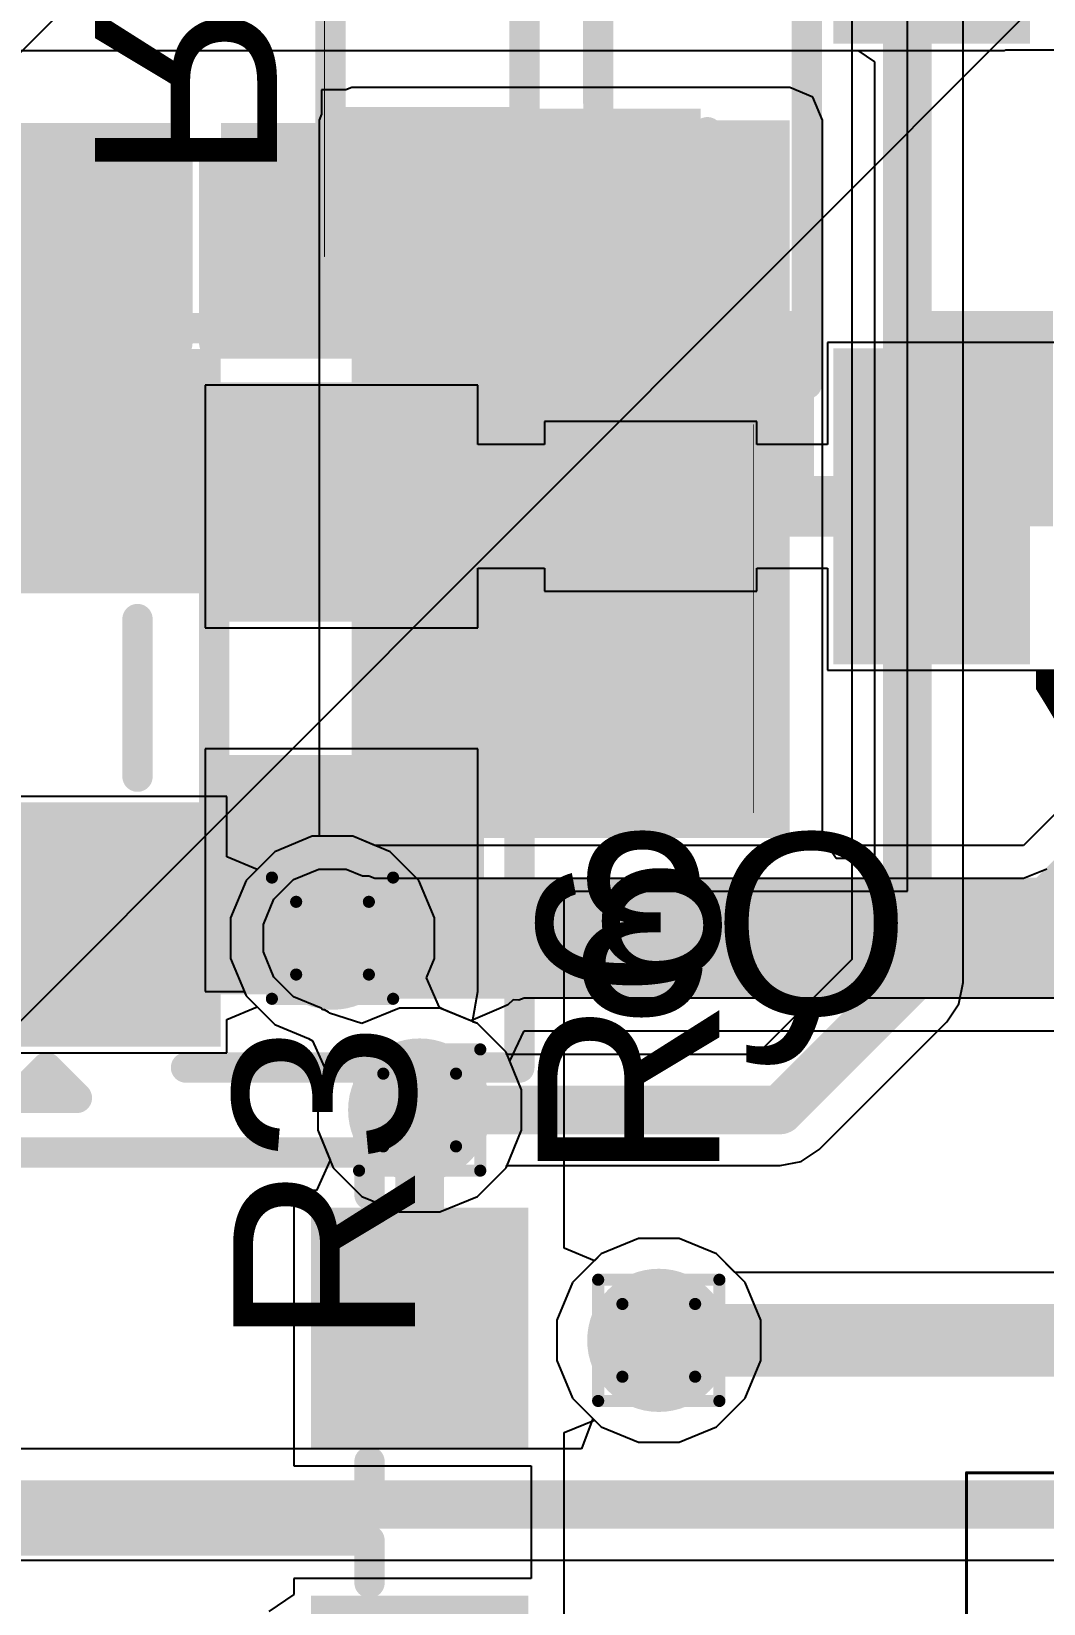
# Model space of a CAD drawing. Header units: inches. Extents: x -6 to 5433, y -4 to 5447.
# Drawn here: x 0.67 to 4.91, y 5.2 to 11.78 of the extents above; entities that cross this region are included whole.
import ezdxf

# ---------------------------------------------------------------- set-up
doc = ezdxf.new("R2010")
doc.units = ezdxf.units.IN
for name, color, linetype in [('Bottom Layer', 5, 'Continuous'), ('Bottom Overlay', 54, 'Continuous'), ('Bottom Paste', 16, 'Continuous'), ('Bottom Solder', 6, 'Continuous'), ('Drill Drawing', 1, 'Continuous'), ('Ground', 16, 'Continuous'), ('Mechanical 4', 56, 'Continuous'), ('Power', 76, 'Continuous'), ('Top Layer', 1, 'Continuous'), ('Top Overlay', 2, 'Continuous'), ('Top Paste', 8, 'Continuous'), ('Top Solder', 216, 'Continuous'), ('Via Holes', 16, 'Continuous')]:
    doc.layers.add(name, color=color, linetype=linetype)
doc.styles.add('Arial', font='', dxfattribs={"height": 0.2})
doc.styles.get('Arial').set_extended_font_data('Arial')

msp = doc.modelspace()

# ---------------------------------------------------------------- hatches: boundary and pattern name
at = {"layer": 'Bottom Layer'}
for points in [[(2.01562208, 11.4121057), (2.65062208, 11.4121057), (2.65062208, 10.9549057), (2.01562208, 10.9549057)], [(2.01562208, 8.40379828), (3.85081272, 8.40379828), (3.85081272, 11.41210316), (2.01562208, 11.41210316)], [(3.85081272, 9.81161487), (3.34281272, 9.81161487), (3.34281272, 10.51061525), (3.85081272, 10.51061525)], [(4.85181402, 9.81161487), (4.34381402, 9.81161487), (4.34381402, 10.51061525), (4.85181402, 10.51061525)], [(0.44499911, 9.531600189999999), (0.44499911, 10.35160109), (1.36499981, 10.35160109), (1.36499981, 9.531600189999999)], [(2.44500019, 8.58159955), (2.44500019, 9.40160045), (3.36500089, 9.40160045), (3.36500089, 8.58159955)], [(0.44499911, 7.631598909999999), (0.44499911, 8.45159981), (1.36499981, 8.45159981), (1.36499981, 7.631598909999999)], [(2.70000095, 5.89999963), (1.90000001, 5.89999963), (1.90000001, 6.800000369999999), (2.70000095, 6.800000369999999)]]:
    msp.add_hatch(color=5, dxfattribs=at).paths.add_polyline_path(points)
h = msp.add_hatch(color=5, dxfattribs=at)
edge = h.paths.add_edge_path()
edge.add_arc((1.93476372, 7.984523019999999), 0.2999994, 0, 360)
h = msp.add_hatch(color=5, dxfattribs=at)
edge = h.paths.add_edge_path()
edge.add_arc((2.30000048, 7.264399999999999), 0.2999994, 0, 360)
h = msp.add_hatch(color=5, dxfattribs=at)
edge = h.paths.add_edge_path()
edge.add_arc((3.302, 6.2992), 0.2999994, 0, 360)
at = {"layer": 'Bottom Paste'}
for points in [[(2.01562208, 11.4121057), (2.65062208, 11.4121057), (2.65062208, 10.9549057), (2.01562208, 10.9549057)], [(3.85081272, 9.81161487), (3.34281272, 9.81161487), (3.34281272, 10.51061525), (3.85081272, 10.51061525)], [(4.85181402, 9.81161487), (4.34381402, 9.81161487), (4.34381402, 10.51061525), (4.85181402, 10.51061525)], [(0.44499911, 9.531600189999999), (0.44499911, 10.35160109), (1.36499981, 10.35160109), (1.36499981, 9.531600189999999)], [(2.44500019, 8.58159955), (2.44500019, 9.40160045), (3.36500089, 9.40160045), (3.36500089, 8.58159955)], [(0.44499911, 7.631598909999999), (0.44499911, 8.45159981), (1.36499981, 8.45159981), (1.36499981, 7.631598909999999)], [(2.70000095, 5.89999963), (1.90000001, 5.89999963), (1.90000001, 6.800000369999999), (2.70000095, 6.800000369999999)]]:
    msp.add_hatch(color=16, dxfattribs=at).paths.add_polyline_path(points)
at = {"layer": 'Bottom Solder'}
for points in [[(1.96062092, 11.46710686), (2.70562324, 11.46710686), (2.70562324, 10.89990454), (1.96062092, 10.89990454)], [(3.952412719999999, 9.710014869999998), (3.24121272, 9.710014869999998), (3.24121272, 10.61221525), (3.952412719999999, 10.61221525)], [(4.953414019999999, 9.710014869999998), (4.24221402, 9.710014869999998), (4.24221402, 10.61221525), (4.953414019999999, 10.61221525)], [(0.34339911, 9.43000019), (0.34339911, 10.45320109), (1.46659981, 10.45320109), (1.46659981, 9.43000019)], [(2.34340019, 8.47999955), (2.34340019, 9.50320045), (3.46660089, 9.50320045), (3.46660089, 8.47999955)], [(0.34339911, 7.529998909999999), (0.34339911, 8.55319981), (1.46659981, 8.55319981), (1.46659981, 7.529998909999999)], [(2.75500211, 5.844998469999999), (1.84499885, 5.844998469999999), (1.84499885, 6.855001529999999), (2.75500211, 6.855001529999999)], [(2.75502243, 4.21939847), (1.84501917, 4.21939847), (1.84501917, 5.22940153), (2.75502243, 5.22940153)]]:
    msp.add_hatch(color=6, dxfattribs=at).paths.add_polyline_path(points)
at = {"layer": 'Ground'}
h = msp.add_hatch(color=16, dxfattribs=at)
edge = h.paths.add_edge_path()
edge.add_arc((1.93476372, 7.984523019999999), 0.2999994, 0, 360)
h = msp.add_hatch(color=16, dxfattribs=at)
edge = h.paths.add_edge_path()
edge.add_arc((2.30000048, 7.264399999999999), 0.2999994, 0, 360)
h = msp.add_hatch(color=16, dxfattribs=at)
edge = h.paths.add_edge_path()
edge.add_arc((3.302, 6.2992), 0.2999994, 0, 360)
at = {"layer": 'Power'}
h = msp.add_hatch(color=76, dxfattribs=at)
edge = h.paths.add_edge_path()
edge.add_arc((1.93476372, 7.984523019999999), 0.2999994, 0, 360)
h = msp.add_hatch(color=76, dxfattribs=at)
edge = h.paths.add_edge_path()
edge.add_arc((2.30000048, 7.264399999999999), 0.2999994, 0, 360)
h = msp.add_hatch(color=76, dxfattribs=at)
edge = h.paths.add_edge_path()
edge.add_arc((3.302, 6.2992), 0.2999994, 0, 360)
at = {"layer": 'Top Layer'}
for points in [[(3.41696802, 10.94281022), (2.78196802, 10.94281022), (2.78196802, 11.40001022), (3.41696802, 11.40001022)], [(0.30676342, 11.34059454), (1.19576342, 11.34059454), (1.19576342, 10.57859454), (0.30676342, 10.57859454)], [(1.52810972, 11.34059454), (2.41710972, 11.34059454), (2.41710972, 10.57859454), (1.52810972, 10.57859454)], [(4.7556674, 10.35434429), (4.7556674, 9.23434399), (4.13566864, 9.23434399), (4.13566864, 10.35434429)], [(2.41710972, 9.41266596), (1.52810972, 9.41266596), (1.52810972, 10.17466596), (2.41710972, 10.17466596)], [(3.58573324, 9.56506596), (2.95073324, 9.56506596), (2.95073324, 10.02226596), (3.58573324, 10.02226596)], [(3.58573324, 8.625265959999998), (2.95073324, 8.625265959999998), (2.95073324, 9.082465959999999), (3.58573324, 9.082465959999999)], [(2.41710972, 7.88866596), (1.52810972, 7.88866596), (1.52810972, 8.65066596), (2.41710972, 8.65066596)]]:
    msp.add_hatch(color=1, dxfattribs=at).paths.add_polyline_path(points)
h = msp.add_hatch(color=1, dxfattribs=at)
edge = h.paths.add_edge_path()
edge.add_arc((1.93476372, 7.984523019999999), 0.2999994, 0, 360)
h = msp.add_hatch(color=1, dxfattribs=at)
edge = h.paths.add_edge_path()
edge.add_arc((2.30000048, 7.264399999999999), 0.2999994, 0, 360)
h = msp.add_hatch(color=1, dxfattribs=at)
edge = h.paths.add_edge_path()
edge.add_arc((3.302, 6.2992), 0.2999994, 0, 360)
at = {"layer": 'Top Paste'}
for points in [[(3.41696802, 10.94281022), (2.78196802, 10.94281022), (2.78196802, 11.40001022), (3.41696802, 11.40001022)], [(0.30676342, 11.34059454), (1.19576342, 11.34059454), (1.19576342, 10.57859454), (0.30676342, 10.57859454)], [(1.52810972, 11.34059454), (2.41710972, 11.34059454), (2.41710972, 10.57859454), (1.52810972, 10.57859454)], [(4.7556674, 10.35434429), (4.7556674, 9.23434399), (4.13566864, 9.23434399), (4.13566864, 10.35434429)], [(2.41710972, 9.41266596), (1.52810972, 9.41266596), (1.52810972, 10.17466596), (2.41710972, 10.17466596)], [(3.58573324, 9.56506596), (2.95073324, 9.56506596), (2.95073324, 10.02226596), (3.58573324, 10.02226596)], [(3.58573324, 8.625265959999998), (2.95073324, 8.625265959999998), (2.95073324, 9.082465959999999), (3.58573324, 9.082465959999999)], [(2.41710972, 7.88866596), (1.52810972, 7.88866596), (1.52810972, 8.65066596), (2.41710972, 8.65066596)]]:
    msp.add_hatch(color=8, dxfattribs=at).paths.add_polyline_path(points)
at = {"layer": 'Top Solder'}
for points in [[(4.8572674, 13.05594417), (4.8572674, 11.73274387), (4.03406864, 11.73274387), (4.03406864, 13.05594417)], [(0.24676354, 11.40059442), (1.2557633, 11.40059442), (1.2557633, 10.51859466), (0.24676354, 10.51859466)], [(1.46810984, 11.40059442), (2.4771096, 11.40059442), (2.4771096, 10.51859466), (1.46810984, 10.51859466)], [(3.4769679, 10.88281034), (2.72196814, 10.88281034), (2.72196814, 11.4600101), (3.4769679, 11.4600101)], [(4.8572674, 10.45594429), (4.8572674, 9.13274399), (4.03406864, 9.13274399), (4.03406864, 10.45594429)], [(2.51870972, 9.311065959999999), (1.42650972, 9.311065959999999), (1.42650972, 10.27626596), (2.51870972, 10.27626596)], [(3.640734399999999, 9.5100648), (2.89573208, 9.5100648), (2.89573208, 10.07726712), (3.640734399999999, 10.07726712)], [(3.640734399999999, 8.570264799999999), (2.89573208, 8.570264799999999), (2.89573208, 9.137467119999998), (3.640734399999999, 9.137467119999998)], [(2.51870972, 7.78706596), (1.42650972, 7.78706596), (1.42650972, 8.752265959999999), (2.51870972, 8.752265959999999)]]:
    msp.add_hatch(color=216, dxfattribs=at).paths.add_polyline_path(points)
at = {"layer": 'Via Holes'}
h = msp.add_hatch(color=7, dxfattribs=at)
edge = h.paths.add_edge_path()
edge.add_arc((1.93476372, 7.984523019999999), 0.1499997, 0, 360)
h = msp.add_hatch(color=7, dxfattribs=at)
edge = h.paths.add_edge_path()
edge.add_arc((2.30000048, 7.264399999999999), 0.1499997, 0, 360)
h = msp.add_hatch(color=7, dxfattribs=at)
edge = h.paths.add_edge_path()
edge.add_arc((3.302, 6.2992), 0.1499997, 0, 360)

# ---------------------------------------------------------------- linework, layer by layer
at = {"layer": 'Bottom Layer'}
for p, q in [((4.34381148, 8.18129936), (4.34381148, 14.04471664)), ((-4.93704372, 11.70453844), (4.1356661, 11.70453844)), ((4.1356661, 11.70453844), (4.20634668, 11.65730968)), ((4.20634668, 11.65730968), (4.20634668, 8.318764159999999)), ((1.9903567, 11.5391057), (1.88862208, 11.5391057)), ((1.88862208, 11.5391057), (1.88862208, 11.43737108)), ((2.01562208, 11.5495705), (1.9903567, 11.5391057)), ((3.85081272, 11.5495705), (2.01562208, 11.5495705)), ((3.94801598, 11.50930896), (3.85081272, 11.5495705)), ((3.98827752, 11.4121057), (3.94801598, 11.50930896)), ((1.88862208, 11.43737108), (1.87815728, 11.4121057)), ((1.87815728, 11.4121057), (1.87815728, 8.41152242)), ((3.98827752, 8.403800819999999), (3.98827752, 11.4121057)), ((1.49199854, 8.57859854), (0.5930747599999999, 8.57859854)), ((1.49199854, 8.32522846), (1.49199854, 8.57859854)), ((1.84982866, 8.41152242), (1.69288968, 8.34651366)), ((1.87815728, 8.41152242), (1.84982866, 8.41152242)), ((4.04509732, 8.318764159999999), (3.98827752, 8.403800819999999)), ((1.61899854, 8.272622519999999), (1.49199854, 8.32522846)), ((1.69288968, 8.34651366), (1.61899854, 8.272622519999999)), ((4.20634668, 8.318764159999999), (4.04509732, 8.318764159999999)), ((2.90500054, 6.685671159999999), (2.90500054, 8.18129936)), ((2.90500054, 8.18129936), (4.34381148, 8.18129936)), ((1.49199854, 7.643817579999999), (1.61899854, 7.69642352)), ((1.49199854, 7.50460018), (1.49199854, 7.643817579999999)), ((1.61899854, 7.69642352), (1.69288968, 7.62253238)), ((1.69288968, 7.62253238), (1.83481218, 7.56374408)), ((1.83481218, 7.56374408), (1.85110374, 7.5546712)), ((1.85110374, 7.5546712), (1.90663068, 7.430521079999999)), ((0.31800038, 7.50460018), (1.49199854, 7.50460018)), ((1.90663068, 7.430521079999999), (1.87300108, 7.34933506)), ((1.87300108, 7.34933506), (1.87300108, 7.17946494)), ((1.87300108, 7.17946494), (1.92497202, 7.054001639999999)), ((1.92497202, 7.054001639999999), (1.86760104, 6.926999099999999)), ((1.86760104, 6.926999099999999), (1.77300128, 6.926999099999999)), ((1.77300128, 6.926999099999999), (1.77300128, 5.7730009)), ((3.21706494, 6.7261994), (3.06012596, 6.661190639999999)), ((3.386935059999999, 6.7261994), (3.21706494, 6.7261994)), ((3.54387404, 6.661190639999999), (3.386935059999999, 6.7261994)), ((3.03200054, 6.63306522), (2.90500054, 6.685671159999999)), ((3.06012596, 6.661190639999999), (3.03200054, 6.63306522)), ((3.66399064, 6.54107404), (3.54387404, 6.661190639999999)), ((3.7289994, 6.38413506), (3.66399064, 6.54107404)), ((3.7289994, 6.21426494), (3.7289994, 6.38413506)), ((3.66399064, 6.05732596), (3.7289994, 6.21426494)), ((3.54387404, 5.93720936), (3.66399064, 6.05732596)), ((2.90500054, 5.91272884), (3.03200054, 5.96533478)), ((3.03200054, 5.96533478), (3.06012596, 5.93720936)), ((3.06012596, 5.93720936), (3.21706494, 5.8722006)), ((3.386935059999999, 5.8722006), (3.54387404, 5.93720936)), ((2.90500054, 1.1785092), (2.90500054, 5.91272884)), ((3.21706494, 5.8722006), (3.386935059999999, 5.8722006)), ((1.77300128, 5.7730009), (2.76753574, 5.7730009)), ((2.76753574, 5.7730009), (2.76753574, 5.301399099999999)), ((2.76753574, 5.301399099999999), (1.7730216, 5.301399099999999)), ((1.7730216, 5.301399099999999), (1.7730216, 5.233649679999999)), ((1.7730216, 5.233649679999999), (1.66742364, 5.163093559999999))]:
    msp.add_line(p, q, dxfattribs=at)
for points in [[(0.11759946, 8.65119936, 0.3048, 0.3048, 0), (0.90499946, 7.86379936, 0.3048, 0.3048, 0)], [(2.30000048, 6.35, 0.2032, 0.2032, 0), (2.30000048, 7.264399999999999, 0.2032, 0.2032, 0)]]:
    msp.add_lwpolyline(points, format="xyseb", dxfattribs=at)
for points in [[(0.82879946, 7.86379936, 0.1524, 0.1524, 1), (0.98119946, 7.86379936, 0.1524, 0.1524, 1)], [(2.24920048, 7.264399999999999, 0.1016, 0.1016, 1), (2.35080048, 7.264399999999999, 0.1016, 0.1016, 1)], [(2.24920048, 6.35, 0.1016, 0.1016, 1), (2.35080048, 6.35, 0.1016, 0.1016, 1)]]:
    msp.add_lwpolyline(points, format="xyseb", close=True, dxfattribs=at)
at = {"layer": 'Bottom Overlay'}
for points in [[(1.92672208, 10.8660057, 0.127, 0.127, 0), (1.92672208, 12.4408057, 0.127, 0.127, 0)], [(1.90132208, 10.8406057, 0.0032258, 0.0032258, 0), (1.90132208, 12.4662057, 0.0032258, 0.0032258, 0)], [(2.73952208, 10.8660057, 0.127, 0.127, 0), (2.73952208, 12.4408057, 0.127, 0.127, 0)], [(3.04841402, 12.0348121, 0.127, 0.127, 0), (3.04901346, 10.62401482, 0.127, 0.127, 0)], [(1.92672208, 10.8660057, 0.127, 0.127, 0), (2.73952208, 10.8660057, 0.127, 0.127, 0)], [(3.04901346, 10.62401482, 0.127, 0.127, 0), (3.22621402, 10.62401482, 0.127, 0.127, 0)], [(1.3208, 10.541, 0.127, 0.127, 0), (2.7178, 10.541, 0.127, 0.127, 0)], [(2.7178, 9.5504, 0.127, 0.127, 0), (2.7178, 10.541, 0.127, 0.127, 0)], [(1.1176, 8.6614, 0.127, 0.127, 0), (1.1176, 9.3218, 0.127, 0.127, 0)], [(2.7178, 7.442199999999999, 0.127, 0.127, 0), (2.7178, 8.4328, 0.127, 0.127, 0)], [(0.6096, 7.315199999999999, 0.127, 0.127, 0), (0.7366, 7.442199999999999, 0.127, 0.127, 0)], [(0.7366, 7.442199999999999, 0.127, 0.127, 0), (0.8636, 7.315199999999999, 0.127, 0.127, 0)], [(1.3208, 7.442199999999999, 0.127, 0.127, 0), (2.7178, 7.442199999999999, 0.127, 0.127, 0)], [(0.6096, 7.315199999999999, 0.127, 0.127, 0), (0.8636, 7.315199999999999, 0.127, 0.127, 0)], [(0.23560024, 7.086600000000001, 0.127, 0.127, 0), (2.08980024, 7.086600000000001, 0.127, 0.127, 0)], [(2.08980024, 6.9088, 0.127, 0.127, 0), (2.08980024, 7.086600000000001, 0.127, 0.127, 0)], [(2.08980024, 5.6134, 0.127, 0.127, 0), (2.08980024, 5.7912, 0.127, 0.127, 0)], [(0.23560024, 5.6134, 0.127, 0.127, 0), (2.08980024, 5.6134, 0.127, 0.127, 0)], [(0.23562056, 5.460999999999999, 0.127, 0.127, 0), (2.08982056, 5.460999999999999, 0.127, 0.127, 0)], [(2.08982056, 5.2832, 0.127, 0.127, 0), (2.08982056, 5.460999999999999, 0.127, 0.127, 0)]]:
    msp.add_lwpolyline(points, format="xyseb", dxfattribs=at)
for points in [[(1.89497208, 10.8660057, 0.0635, 0.0635, 1), (1.95847208, 10.8660057, 0.0635, 0.0635, 1)], [(1.89497208, 10.8660057, 0.0635, 0.0635, 1), (1.95847208, 10.8660057, 0.0635, 0.0635, 1)], [(2.70777208, 10.8660057, 0.0635, 0.0635, 1), (2.77127208, 10.8660057, 0.0635, 0.0635, 1)], [(2.70777208, 10.8660057, 0.0635, 0.0635, 1), (2.77127208, 10.8660057, 0.0635, 0.0635, 1)], [(1.9005169, 10.8406057, 0.0016129, 0.0016129, 1), (1.90212726, 10.8406057, 0.0016129, 0.0016129, 1)], [(3.01726346, 10.62401482, 0.0635, 0.0635, 1), (3.08076346, 10.62401482, 0.0635, 0.0635, 1)], [(3.01726346, 10.62401482, 0.0635, 0.0635, 1), (3.08076346, 10.62401482, 0.0635, 0.0635, 1)], [(3.19446402, 10.62401482, 0.0635, 0.0635, 1), (3.25796402, 10.62401482, 0.0635, 0.0635, 1)], [(1.28905, 10.541, 0.0635, 0.0635, 1), (1.35255, 10.541, 0.0635, 0.0635, 1)], [(2.68605, 10.541, 0.0635, 0.0635, 1), (2.74955, 10.541, 0.0635, 0.0635, 1)], [(2.68605, 10.541, 0.0635, 0.0635, 1), (2.74955, 10.541, 0.0635, 0.0635, 1)], [(2.68605, 9.5504, 0.0635, 0.0635, 1), (2.74955, 9.5504, 0.0635, 0.0635, 1)], [(1.08585, 9.3218, 0.0635, 0.0635, 1), (1.14935, 9.3218, 0.0635, 0.0635, 1)], [(1.08585, 8.6614, 0.0635, 0.0635, 1), (1.14935, 8.6614, 0.0635, 0.0635, 1)], [(2.68605, 8.4328, 0.0635, 0.0635, 1), (2.74955, 8.4328, 0.0635, 0.0635, 1)], [(0.70485, 7.442199999999999, 0.0635, 0.0635, 1), (0.76835, 7.442199999999999, 0.0635, 0.0635, 1)], [(0.70485, 7.442199999999999, 0.0635, 0.0635, 1), (0.76835, 7.442199999999999, 0.0635, 0.0635, 1)], [(1.28905, 7.442199999999999, 0.0635, 0.0635, 1), (1.35255, 7.442199999999999, 0.0635, 0.0635, 1)], [(2.68605, 7.442199999999999, 0.0635, 0.0635, 1), (2.74955, 7.442199999999999, 0.0635, 0.0635, 1)], [(2.68605, 7.442199999999999, 0.0635, 0.0635, 1), (2.74955, 7.442199999999999, 0.0635, 0.0635, 1)], [(0.83185, 7.315199999999999, 0.0635, 0.0635, 1), (0.8953499999999999, 7.315199999999999, 0.0635, 0.0635, 1)], [(0.83185, 7.315199999999999, 0.0635, 0.0635, 1), (0.8953499999999999, 7.315199999999999, 0.0635, 0.0635, 1)], [(2.05805024, 7.086600000000001, 0.0635, 0.0635, 1), (2.12155024, 7.086600000000001, 0.0635, 0.0635, 1)], [(2.05805024, 7.086600000000001, 0.0635, 0.0635, 1), (2.12155024, 7.086600000000001, 0.0635, 0.0635, 1)], [(2.05805024, 6.9088, 0.0635, 0.0635, 1), (2.12155024, 6.9088, 0.0635, 0.0635, 1)], [(2.05805024, 5.7912, 0.0635, 0.0635, 1), (2.12155024, 5.7912, 0.0635, 0.0635, 1)], [(2.05805024, 5.6134, 0.0635, 0.0635, 1), (2.12155024, 5.6134, 0.0635, 0.0635, 1)], [(2.05805024, 5.6134, 0.0635, 0.0635, 1), (2.12155024, 5.6134, 0.0635, 0.0635, 1)], [(2.05807056, 5.460999999999999, 0.0635, 0.0635, 1), (2.12157056, 5.460999999999999, 0.0635, 0.0635, 1)], [(2.05807056, 5.460999999999999, 0.0635, 0.0635, 1), (2.12157056, 5.460999999999999, 0.0635, 0.0635, 1)], [(2.05807056, 5.2832, 0.0635, 0.0635, 1), (2.12157056, 5.2832, 0.0635, 0.0635, 1)]]:
    msp.add_lwpolyline(points, format="xyseb", close=True, dxfattribs=at)
at = {"layer": 'Drill Drawing'}
for points in [[(1.68076372, 8.23852302, 0.0508, 0.0508, 0), (2.18876372, 8.23852302, 0.0508, 0.0508, 0)], [(1.68076372, 7.73052302, 0.0508, 0.0508, 0), (1.68076372, 8.23852302, 0.0508, 0.0508, 0)], [(2.18876372, 7.73052302, 0.0508, 0.0508, 0), (2.18876372, 8.23852302, 0.0508, 0.0508, 0)], [(1.78236372, 8.13692302, 0.0508, 0.0508, 0), (2.08716372, 8.13692302, 0.0508, 0.0508, 0)], [(1.78236372, 7.832123019999999, 0.0508, 0.0508, 0), (1.78236372, 8.13692302, 0.0508, 0.0508, 0)], [(2.08716372, 7.832123019999999, 0.0508, 0.0508, 0), (2.08716372, 8.13692302, 0.0508, 0.0508, 0)], [(1.78236372, 7.832123019999999, 0.0508, 0.0508, 0), (2.08716372, 7.832123019999999, 0.0508, 0.0508, 0)], [(1.68076372, 7.73052302, 0.0508, 0.0508, 0), (2.18876372, 7.73052302, 0.0508, 0.0508, 0)], [(2.04600048, 7.518399999999999, 0.0508, 0.0508, 0), (2.55400048, 7.518399999999999, 0.0508, 0.0508, 0)], [(2.04600048, 7.010400000000001, 0.0508, 0.0508, 0), (2.04600048, 7.518399999999999, 0.0508, 0.0508, 0)], [(2.55400048, 7.010400000000001, 0.0508, 0.0508, 0), (2.55400048, 7.518399999999999, 0.0508, 0.0508, 0)], [(2.14760048, 7.416799999999999, 0.0508, 0.0508, 0), (2.45240048, 7.416799999999999, 0.0508, 0.0508, 0)], [(2.14760048, 7.112, 0.0508, 0.0508, 0), (2.14760048, 7.416799999999999, 0.0508, 0.0508, 0)], [(2.45240048, 7.112, 0.0508, 0.0508, 0), (2.45240048, 7.416799999999999, 0.0508, 0.0508, 0)], [(2.14760048, 7.112, 0.0508, 0.0508, 0), (2.45240048, 7.112, 0.0508, 0.0508, 0)], [(2.04600048, 7.010400000000001, 0.0508, 0.0508, 0), (2.55400048, 7.010400000000001, 0.0508, 0.0508, 0)], [(3.048, 6.553199999999999, 0.0508, 0.0508, 0), (3.556, 6.553199999999999, 0.0508, 0.0508, 0)], [(3.048, 6.045199999999999, 0.0508, 0.0508, 0), (3.048, 6.553199999999999, 0.0508, 0.0508, 0)], [(3.556, 6.045199999999999, 0.0508, 0.0508, 0), (3.556, 6.553199999999999, 0.0508, 0.0508, 0)], [(3.1496, 6.4516, 0.0508, 0.0508, 0), (3.4544, 6.4516, 0.0508, 0.0508, 0)], [(3.1496, 6.1468, 0.0508, 0.0508, 0), (3.1496, 6.4516, 0.0508, 0.0508, 0)], [(3.4544, 6.1468, 0.0508, 0.0508, 0), (3.4544, 6.4516, 0.0508, 0.0508, 0)], [(3.1496, 6.1468, 0.0508, 0.0508, 0), (3.4544, 6.1468, 0.0508, 0.0508, 0)], [(3.048, 6.045199999999999, 0.0508, 0.0508, 0), (3.556, 6.045199999999999, 0.0508, 0.0508, 0)]]:
    msp.add_lwpolyline(points, format="xyseb", dxfattribs=at)
for points in [[(1.66806372, 8.23852302, 0.0254, 0.0254, 1), (1.69346372, 8.23852302, 0.0254, 0.0254, 1)], [(1.66806372, 8.23852302, 0.0254, 0.0254, 1), (1.69346372, 8.23852302, 0.0254, 0.0254, 1)], [(2.17606372, 8.23852302, 0.0254, 0.0254, 1), (2.20146372, 8.23852302, 0.0254, 0.0254, 1)], [(2.17606372, 8.23852302, 0.0254, 0.0254, 1), (2.20146372, 8.23852302, 0.0254, 0.0254, 1)], [(1.76966372, 8.13692302, 0.0254, 0.0254, 1), (1.79506372, 8.13692302, 0.0254, 0.0254, 1)], [(1.76966372, 8.13692302, 0.0254, 0.0254, 1), (1.79506372, 8.13692302, 0.0254, 0.0254, 1)], [(2.07446372, 8.13692302, 0.0254, 0.0254, 1), (2.09986372, 8.13692302, 0.0254, 0.0254, 1)], [(2.07446372, 8.13692302, 0.0254, 0.0254, 1), (2.09986372, 8.13692302, 0.0254, 0.0254, 1)], [(1.76966372, 7.832123019999999, 0.0254, 0.0254, 1), (1.79506372, 7.832123019999999, 0.0254, 0.0254, 1)], [(1.76966372, 7.832123019999999, 0.0254, 0.0254, 1), (1.79506372, 7.832123019999999, 0.0254, 0.0254, 1)], [(2.07446372, 7.832123019999999, 0.0254, 0.0254, 1), (2.09986372, 7.832123019999999, 0.0254, 0.0254, 1)], [(2.07446372, 7.832123019999999, 0.0254, 0.0254, 1), (2.09986372, 7.832123019999999, 0.0254, 0.0254, 1)], [(1.66806372, 7.73052302, 0.0254, 0.0254, 1), (1.69346372, 7.73052302, 0.0254, 0.0254, 1)], [(1.66806372, 7.73052302, 0.0254, 0.0254, 1), (1.69346372, 7.73052302, 0.0254, 0.0254, 1)], [(2.17606372, 7.73052302, 0.0254, 0.0254, 1), (2.20146372, 7.73052302, 0.0254, 0.0254, 1)], [(2.17606372, 7.73052302, 0.0254, 0.0254, 1), (2.20146372, 7.73052302, 0.0254, 0.0254, 1)], [(2.03330048, 7.518399999999999, 0.0254, 0.0254, 1), (2.05870048, 7.518399999999999, 0.0254, 0.0254, 1)], [(2.03330048, 7.518399999999999, 0.0254, 0.0254, 1), (2.05870048, 7.518399999999999, 0.0254, 0.0254, 1)], [(2.54130048, 7.518399999999999, 0.0254, 0.0254, 1), (2.56670048, 7.518399999999999, 0.0254, 0.0254, 1)], [(2.54130048, 7.518399999999999, 0.0254, 0.0254, 1), (2.56670048, 7.518399999999999, 0.0254, 0.0254, 1)], [(2.13490048, 7.416799999999999, 0.0254, 0.0254, 1), (2.16030048, 7.416799999999999, 0.0254, 0.0254, 1)], [(2.13490048, 7.416799999999999, 0.0254, 0.0254, 1), (2.16030048, 7.416799999999999, 0.0254, 0.0254, 1)], [(2.43970048, 7.416799999999999, 0.0254, 0.0254, 1), (2.46510048, 7.416799999999999, 0.0254, 0.0254, 1)], [(2.43970048, 7.416799999999999, 0.0254, 0.0254, 1), (2.46510048, 7.416799999999999, 0.0254, 0.0254, 1)], [(2.13490048, 7.112, 0.0254, 0.0254, 1), (2.16030048, 7.112, 0.0254, 0.0254, 1)], [(2.13490048, 7.112, 0.0254, 0.0254, 1), (2.16030048, 7.112, 0.0254, 0.0254, 1)], [(2.43970048, 7.112, 0.0254, 0.0254, 1), (2.46510048, 7.112, 0.0254, 0.0254, 1)], [(2.43970048, 7.112, 0.0254, 0.0254, 1), (2.46510048, 7.112, 0.0254, 0.0254, 1)], [(2.03330048, 7.010400000000001, 0.0254, 0.0254, 1), (2.05870048, 7.010400000000001, 0.0254, 0.0254, 1)], [(2.03330048, 7.010400000000001, 0.0254, 0.0254, 1), (2.05870048, 7.010400000000001, 0.0254, 0.0254, 1)], [(2.54130048, 7.010400000000001, 0.0254, 0.0254, 1), (2.56670048, 7.010400000000001, 0.0254, 0.0254, 1)], [(2.54130048, 7.010400000000001, 0.0254, 0.0254, 1), (2.56670048, 7.010400000000001, 0.0254, 0.0254, 1)], [(3.0353, 6.553199999999999, 0.0254, 0.0254, 1), (3.0607, 6.553199999999999, 0.0254, 0.0254, 1)], [(3.0353, 6.553199999999999, 0.0254, 0.0254, 1), (3.0607, 6.553199999999999, 0.0254, 0.0254, 1)], [(3.5433, 6.553199999999999, 0.0254, 0.0254, 1), (3.5687, 6.553199999999999, 0.0254, 0.0254, 1)], [(3.5433, 6.553199999999999, 0.0254, 0.0254, 1), (3.5687, 6.553199999999999, 0.0254, 0.0254, 1)], [(3.1369, 6.4516, 0.0254, 0.0254, 1), (3.1623, 6.4516, 0.0254, 0.0254, 1)], [(3.1369, 6.4516, 0.0254, 0.0254, 1), (3.1623, 6.4516, 0.0254, 0.0254, 1)], [(3.4417, 6.4516, 0.0254, 0.0254, 1), (3.4671, 6.4516, 0.0254, 0.0254, 1)], [(3.4417, 6.4516, 0.0254, 0.0254, 1), (3.4671, 6.4516, 0.0254, 0.0254, 1)], [(3.1369, 6.1468, 0.0254, 0.0254, 1), (3.1623, 6.1468, 0.0254, 0.0254, 1)], [(3.1369, 6.1468, 0.0254, 0.0254, 1), (3.1623, 6.1468, 0.0254, 0.0254, 1)], [(3.4417, 6.1468, 0.0254, 0.0254, 1), (3.4671, 6.1468, 0.0254, 0.0254, 1)], [(3.4417, 6.1468, 0.0254, 0.0254, 1), (3.4671, 6.1468, 0.0254, 0.0254, 1)], [(3.0353, 6.045199999999999, 0.0254, 0.0254, 1), (3.0607, 6.045199999999999, 0.0254, 0.0254, 1)], [(3.0353, 6.045199999999999, 0.0254, 0.0254, 1), (3.0607, 6.045199999999999, 0.0254, 0.0254, 1)], [(3.5433, 6.045199999999999, 0.0254, 0.0254, 1), (3.5687, 6.045199999999999, 0.0254, 0.0254, 1)], [(3.5433, 6.045199999999999, 0.0254, 0.0254, 1), (3.5687, 6.045199999999999, 0.0254, 0.0254, 1)]]:
    msp.add_lwpolyline(points, format="xyseb", close=True, dxfattribs=at)
at = {"layer": 'Ground'}
for p, q in [((4.11073346, 20.4494892), (4.11073346, 7.89475434)), ((4.5768895, 7.79821148), (4.5768895, 17.59879894)), ((1.84982866, 8.41152242), (1.69288968, 8.34651366)), ((2.01969878, 8.41152242), (1.84982866, 8.41152242)), ((2.17663776, 8.34651366), (2.01969878, 8.41152242)), ((1.69288968, 8.34651366), (1.57277308, 8.22639706)), ((2.29675436, 8.22639706), (2.17663776, 8.34651366)), ((1.57277308, 8.22639706), (1.50776432, 8.06945808)), ((2.36176312, 8.06945808), (2.29675436, 8.22639706)), ((1.50776432, 8.06945808), (1.50776432, 7.899587959999999)), ((2.36176312, 7.899587959999999), (2.36176312, 8.06945808)), ((1.50776432, 7.899587959999999), (1.57277308, 7.742648979999999)), ((2.32813352, 7.818401939999999), (2.36176312, 7.899587959999999)), ((4.11073346, 7.89475434), (3.71345714, 7.49747802)), ((2.38366046, 7.69425182), (2.32813352, 7.818401939999999)), ((4.559147599999999, 7.70901684), (4.5768895, 7.79821148)), ((1.57277308, 7.742648979999999), (1.69288968, 7.62253238)), ((4.50862192, 7.63340104), (4.559147599999999, 7.70901684)), ((2.39995202, 7.68517894), (2.38366046, 7.69425182)), ((2.54187452, 7.626390639999999), (2.39995202, 7.68517894)), ((1.69288968, 7.62253238), (1.83481218, 7.56374408)), ((2.66199112, 7.50627404), (2.54187452, 7.626390639999999)), ((3.97481044, 7.09958956), (4.50862192, 7.63340104)), ((1.83481218, 7.56374408), (1.85110374, 7.5546712)), ((1.85110374, 7.5546712), (1.90663068, 7.430521079999999)), ((2.66563348, 7.49747802), (2.66199112, 7.50627404)), ((3.71345714, 7.49747802), (2.66563348, 7.49747802)), ((1.90663068, 7.430521079999999), (1.87300108, 7.34933506)), ((1.87300108, 7.34933506), (1.87300108, 7.17946494)), ((1.87300108, 7.17946494), (1.93800984, 7.022525959999999)), ((3.89919464, 7.049063879999999), (3.97481044, 7.09958956)), ((1.93800984, 7.022525959999999), (2.05812644, 6.90240936)), ((2.54187452, 6.90240936), (2.66199112, 7.022525959999999)), ((2.66199112, 7.022525959999999), (2.66563348, 7.03132198)), ((2.66563348, 7.03132198), (3.81, 7.03132198)), ((3.81, 7.03132198), (3.89919464, 7.049063879999999)), ((2.05812644, 6.90240936), (2.21506542, 6.8374006)), ((2.38493554, 6.8374006), (2.54187452, 6.90240936)), ((2.21506542, 6.8374006), (2.38493554, 6.8374006)), ((3.21706494, 6.7261994), (3.06012596, 6.661190639999999)), ((3.386935059999999, 6.7261994), (3.21706494, 6.7261994)), ((3.54387404, 6.661190639999999), (3.386935059999999, 6.7261994)), ((3.06012596, 6.661190639999999), (2.94000936, 6.54107404)), ((3.66399064, 6.54107404), (3.54387404, 6.661190639999999)), ((2.94000936, 6.54107404), (2.8750006, 6.38413506)), ((3.7289994, 6.38413506), (3.66399064, 6.54107404)), ((2.8750006, 6.38413506), (2.8750006, 6.21426494)), ((3.7289994, 6.21426494), (3.7289994, 6.38413506)), ((2.8750006, 6.21426494), (2.94000936, 6.05732596)), ((3.66399064, 6.05732596), (3.7289994, 6.21426494)), ((2.94000936, 6.05732596), (3.06012596, 5.93720936)), ((3.54387404, 5.93720936), (3.66399064, 6.05732596)), ((3.06012596, 5.93720936), (3.21706494, 5.8722006)), ((3.386935059999999, 5.8722006), (3.54387404, 5.93720936)), ((3.21706494, 5.8722006), (3.386935059999999, 5.8722006))]:
    msp.add_line(p, q, dxfattribs=at)
for points in [[(4.34381148, 7.79821148, 0.2032, 0.2032, 0), (4.34381148, 20.60084526, 0.2032, 0.2032, 0)], [(3.81, 7.264399999999999, 0.2032, 0.2032, 0), (4.34381148, 7.79821148, 0.2032, 0.2032, 0)], [(2.30000048, 7.264399999999999, 0.2032, 0.2032, 0), (3.81, 7.264399999999999, 0.2032, 0.2032, 0)]]:
    msp.add_lwpolyline(points, format="xyseb", dxfattribs=at)
for points in [[(4.29301148, 7.79821148, 0.1016, 0.1016, 1), (4.39461148, 7.79821148, 0.1016, 0.1016, 1)], [(4.29301148, 7.79821148, 0.1016, 0.1016, 1), (4.39461148, 7.79821148, 0.1016, 0.1016, 1)], [(2.24920048, 7.264399999999999, 0.1016, 0.1016, 1), (2.35080048, 7.264399999999999, 0.1016, 0.1016, 1)], [(3.759199999999999, 7.264399999999999, 0.1016, 0.1016, 1), (3.8608, 7.264399999999999, 0.1016, 0.1016, 1)], [(3.759199999999999, 7.264399999999999, 0.1016, 0.1016, 1), (3.8608, 7.264399999999999, 0.1016, 0.1016, 1)]]:
    msp.add_lwpolyline(points, format="xyseb", close=True, dxfattribs=at)
at = {"layer": 'Mechanical 4'}
for points in [[(4.59192122, -1.494536, 0.0127, 0.0127, 0), (4.59192122, 5.744464, 0.0127, 0.0127, 0)], [(4.59192122, 5.744464, 0.0127, 0.0127, 0), (13.26341772, 5.744464, 0.0127, 0.0127, 0)]]:
    msp.add_lwpolyline(points, format="xyseb", dxfattribs=at)
msp.add_lwpolyline([(4.58874622, 5.744464, 0.00635, 0.00635, 1), (4.595096219999999, 5.744464, 0.00635, 0.00635, 1)], format="xyseb", close=True, dxfattribs=at)
msp.add_lwpolyline([(4.58874622, 5.744464, 0.00635, 0.00635, 1), (4.595096219999999, 5.744464, 0.00635, 0.00635, 1)], format="xyseb", close=True, dxfattribs=at)
at = {"layer": 'Power'}
for p, q in [((6.566075259999999, 10.10877836), (4.83028498, 8.37298808)), ((1.84982866, 8.41152242), (1.69288968, 8.34651366)), ((2.01969878, 8.41152242), (1.84982866, 8.41152242)), ((2.11272628, 8.37298808), (2.01969878, 8.41152242)), ((4.83028498, 8.37298808), (2.11272628, 8.37298808)), ((1.69288968, 8.34651366), (1.57277308, 8.22639706)), ((1.770761, 8.22997846), (1.8771743, 8.274057619999999)), ((1.8771743, 8.274057619999999), (1.99235568, 8.274057619999999)), ((1.99235568, 8.274057619999999), (2.06012034, 8.24598808)), ((2.06012034, 8.24598808), (2.08746344, 8.24598808)), ((2.08746344, 8.24598808), (2.11272628, 8.235523279999999)), ((2.11272628, 8.235523279999999), (4.83028498, 8.235523279999999)), ((4.83028498, 8.235523279999999), (4.92748824, 8.27578482)), ((1.57277308, 8.22639706), (1.50776432, 8.06945808)), ((1.68930828, 8.148525739999998), (1.770761, 8.22997846)), ((1.64522912, 8.04211498), (1.68930828, 8.148525739999998)), ((1.50776432, 8.06945808), (1.50776432, 7.899587959999999)), ((1.64522912, 7.926933599999999), (1.64522912, 8.04211498)), ((1.68930828, 7.8205203), (1.64522912, 7.926933599999999)), ((1.50776432, 7.899587959999999), (1.57277308, 7.742648979999999)), ((1.77076354, 7.73906504), (1.68930828, 7.8205203)), ((1.57277308, 7.742648979999999), (1.69288968, 7.62253238)), ((1.88741812, 7.690744079999999), (1.77076354, 7.73906504)), ((2.692384759999999, 7.72568432), (2.66944094, 7.705067139999999)), ((2.71615154, 7.72441432), (2.692384759999999, 7.72568432)), ((2.73814286, 7.73352276), (2.71615154, 7.72441432)), ((4.9776507, 7.73352276), (2.73814286, 7.73352276)), ((1.8933541, 7.684808099999999), (1.88741812, 7.690744079999999)), ((1.90169546, 7.68384036), (1.8933541, 7.684808099999999)), ((1.91798702, 7.674767479999999), (1.90169546, 7.68384036)), ((1.92192402, 7.6697967), (1.91798702, 7.674767479999999)), ((2.05812898, 7.626390639999999), (1.92192402, 7.6697967)), ((2.21506542, 7.6913994), (2.05812898, 7.626390639999999)), ((2.38493554, 7.6913994), (2.21506542, 7.6913994)), ((2.5144984, 7.63773174), (2.38493554, 7.6913994)), ((2.64093452, 7.69325868), (2.5144984, 7.63773174)), ((2.6409396, 7.693261219999999), (2.64093452, 7.69325868)), ((2.66944094, 7.705067139999999), (2.6409396, 7.693261219999999)), ((1.69288968, 7.62253238), (1.83481218, 7.56374408)), ((2.67740892, 7.46905542), (2.73814286, 7.596057959999999)), ((2.73814286, 7.596057959999999), (4.99119144, 7.596057959999999)), ((1.83481218, 7.56374408), (1.85110374, 7.5546712)), ((1.85110374, 7.5546712), (1.90663068, 7.430521079999999)), ((2.72699988, 7.34933506), (2.67740892, 7.46905542)), ((1.90663068, 7.430521079999999), (1.87300108, 7.34933506)), ((1.87300108, 7.34933506), (1.87300108, 7.17946494)), ((2.72699988, 7.17946494), (2.72699988, 7.34933506)), ((1.87300108, 7.17946494), (1.93800984, 7.022525959999999)), ((2.66199112, 7.022525959999999), (2.72699988, 7.17946494)), ((1.93800984, 7.022525959999999), (2.05812644, 6.90240936)), ((2.54187452, 6.90240936), (2.66199112, 7.022525959999999)), ((2.05812644, 6.90240936), (2.21506542, 6.8374006)), ((2.38493554, 6.8374006), (2.54187452, 6.90240936)), ((2.21506542, 6.8374006), (2.38493554, 6.8374006))]:
    msp.add_line(p, q, dxfattribs=at)
for points in [[(4.99119144, 7.984523019999999, 0.508, 0.508, 0), (10.9437297, 13.93706128, 0.508, 0.508, 0)], [(1.93476372, 7.984523019999999, 0.508, 0.508, 0), (4.99119144, 7.984523019999999, 0.508, 0.508, 0)]]:
    msp.add_lwpolyline(points, format="xyseb", dxfattribs=at)
for points in [[(1.80776372, 7.984523019999999, 0.254, 0.254, 1), (2.06176372, 7.984523019999999, 0.254, 0.254, 1)], [(4.86419144, 7.984523019999999, 0.254, 0.254, 1), (5.118191439999999, 7.984523019999999, 0.254, 0.254, 1)], [(4.86419144, 7.984523019999999, 0.254, 0.254, 1), (5.118191439999999, 7.984523019999999, 0.254, 0.254, 1)]]:
    msp.add_lwpolyline(points, format="xyseb", close=True, dxfattribs=at)
at = {"layer": 'Top Layer'}
for p, q in [((-4.93704372, 11.70453844), (4.7498, 11.70453844)), ((4.7498, 11.70453844), (4.75657672, 11.70734514)), ((4.75657672, 11.70734514), (4.95866928, 11.7073426)), ((4.83166674, 10.48134302), (4.00866864, 10.48134302)), ((4.00866864, 10.48134302), (4.00866864, 10.05332)), ((4.8826674, 10.48134556), (4.83166674, 10.48134302)), ((5.009669939999999, 10.48134302), (4.8826674, 10.48134556)), ((2.54410972, 10.30166596), (1.40110972, 10.30166596)), ((1.40110972, 10.30166596), (1.40110972, 9.28566596)), ((2.54410972, 10.05332), (2.54410972, 10.30166596)), ((3.71273324, 10.14926596), (2.82373324, 10.14926596)), ((2.82373324, 10.14926596), (2.82373324, 10.05332)), ((3.71273324, 10.05332), (3.71273324, 10.14926596)), ((2.82373324, 10.05332), (2.54410972, 10.05332)), ((4.00866864, 10.05332), (3.71273324, 10.05332)), ((2.54410972, 9.28566596), (2.54410972, 9.53536828)), ((2.54410972, 9.53536828), (2.82373324, 9.53536828)), ((2.82373324, 9.53536828), (2.82373324, 9.43806596)), ((3.71273324, 9.43806596), (3.71273324, 9.53536828)), ((3.71273324, 9.53536828), (4.00866864, 9.53536828)), ((4.00866864, 9.53536828), (4.00866864, 9.10734526)), ((2.82373324, 9.43806596), (3.71273324, 9.43806596)), ((1.40110972, 9.28566596), (2.54410972, 9.28566596)), ((4.00866864, 9.10734526), (4.83166674, 9.10734526)), ((4.83166674, 9.10734526), (4.95866928, 9.10734272)), ((2.54410972, 8.777665959999998), (1.40110972, 8.777665959999998)), ((1.40110972, 8.777665959999998), (1.40110972, 7.761665959999999)), ((2.54410972, 7.7616685), (2.54410972, 8.777665959999998)), ((1.40110972, 7.761665959999999), (1.56489654, 7.761665959999999)), ((1.56489654, 7.761665959999999), (1.57277308, 7.742648979999999)), ((1.57277308, 7.742648979999999), (1.69288968, 7.62253238)), ((2.52189742, 7.63466596), (2.54411226, 7.7616685)), ((2.54411226, 7.7616685), (2.54410972, 7.7616685)), ((1.69288968, 7.62253238), (1.83481218, 7.56374408)), ((2.54187452, 7.626390639999999), (2.52189742, 7.63466596)), ((2.66199112, 7.50627404), (2.54187452, 7.626390639999999)), ((1.83481218, 7.56374408), (1.85110374, 7.5546712)), ((1.85110374, 7.5546712), (1.90663068, 7.430521079999999)), ((2.72699988, 7.34933506), (2.66199112, 7.50627404)), ((1.90663068, 7.430521079999999), (1.87300108, 7.34933506)), ((1.87300108, 7.34933506), (1.87300108, 7.17946494)), ((2.72699988, 7.17946494), (2.72699988, 7.34933506)), ((1.87300108, 7.17946494), (1.93800984, 7.022525959999999)), ((2.66199112, 7.022525959999999), (2.72699988, 7.17946494)), ((1.93800984, 7.022525959999999), (2.05812644, 6.90240936)), ((2.54187452, 6.90240936), (2.66199112, 7.022525959999999)), ((2.05812644, 6.90240936), (2.21506542, 6.8374006)), ((2.38493554, 6.8374006), (2.54187452, 6.90240936)), ((2.21506542, 6.8374006), (2.38493554, 6.8374006)), ((3.21706494, 6.7261994), (3.06012596, 6.661190639999999)), ((3.386935059999999, 6.7261994), (3.21706494, 6.7261994)), ((3.54387404, 6.661190639999999), (3.386935059999999, 6.7261994)), ((3.06012596, 6.661190639999999), (2.94000936, 6.54107404)), ((3.62099098, 6.584073699999999), (3.54387404, 6.661190639999999)), ((2.94000936, 6.54107404), (2.8750006, 6.38413506)), ((8.7871681, 6.584073699999999), (3.62099098, 6.584073699999999)), ((2.8750006, 6.38413506), (2.8750006, 6.21426494)), ((2.8750006, 6.21426494), (2.94000936, 6.05732596)), ((2.94000936, 6.05732596), (3.0261941, 5.97114122)), ((3.0261941, 5.97114122), (2.97820588, 5.844141219999999)), ((2.97820588, 5.844141219999999), (-0.94905322, 5.844141219999999)), ((-1.04559608, 5.37798518), (17.4858172, 5.37798518))]:
    msp.add_line(p, q, dxfattribs=at)
for points in [[(1.97260972, 9.79366596, 0.254, 0.254, 0), (1.9732879, 9.79434414, 0.254, 0.254, 0)], [(1.9732879, 9.79434414, 0.254, 0.254, 0), (4.445668019999999, 9.79434414, 0.254, 0.254, 0)], [(1.97260972, 8.02236902, 0.508, 0.508, 0), (1.97260972, 8.26966596, 0.508, 0.508, 0)], [(1.93476372, 7.984523019999999, 0.508, 0.508, 0), (1.97260972, 8.02236902, 0.508, 0.508, 0)], [(3.302, 6.2992, 0.3048, 0.3048, 0), (8.90516888, 6.2992, 0.3048, 0.3048, 0)], [(-1.04559608, 5.611063199999999, 0.2032, 0.2032, 0), (17.4858172, 5.611063199999999, 0.2032, 0.2032, 0)]]:
    msp.add_lwpolyline(points, format="xyseb", dxfattribs=at)
for points in [[(1.90910972, 9.79366596, 0.127, 0.127, 1), (2.03610972, 9.79366596, 0.127, 0.127, 1)], [(1.9097879, 9.79434414, 0.127, 0.127, 1), (2.0367879, 9.79434414, 0.127, 0.127, 1)], [(1.9097879, 9.79434414, 0.127, 0.127, 1), (2.0367879, 9.79434414, 0.127, 0.127, 1)], [(4.38216802, 9.79434414, 0.127, 0.127, 1), (4.50916802, 9.79434414, 0.127, 0.127, 1)], [(1.84560972, 8.26966596, 0.254, 0.254, 1), (2.09960972, 8.26966596, 0.254, 0.254, 1)], [(1.80776372, 7.984523019999999, 0.254, 0.254, 1), (2.06176372, 7.984523019999999, 0.254, 0.254, 1)], [(1.84560972, 8.02236902, 0.254, 0.254, 1), (2.09960972, 8.02236902, 0.254, 0.254, 1)], [(1.84560972, 8.02236902, 0.254, 0.254, 1), (2.09960972, 8.02236902, 0.254, 0.254, 1)], [(3.2258, 6.2992, 0.1524, 0.1524, 1), (3.3782, 6.2992, 0.1524, 0.1524, 1)]]:
    msp.add_lwpolyline(points, format="xyseb", close=True, dxfattribs=at)
at = {"layer": 'Top Overlay'}
for points in [[(3.92246866, 10.30694408, 0.127, 0.127, 0), (3.92246866, 11.85634408, 0.127, 0.127, 0)], [(2.69306802, 10.85391022, 0.127, 0.127, 0), (2.69306802, 11.36191022, 0.127, 0.127, 0)], [(3.505868019999999, 10.85391022, 0.127, 0.127, 0), (3.505868019999999, 11.36191022, 0.127, 0.127, 0)], [(1.28466342, 10.47699454, 0.127, 0.127, 0), (1.28466342, 11.26439454, 0.127, 0.127, 0)], [(1.43920972, 10.47699454, 0.127, 0.127, 0), (1.43920972, 11.26439454, 0.127, 0.127, 0)], [(2.50600972, 10.47699454, 0.127, 0.127, 0), (2.50600972, 11.26439454, 0.127, 0.127, 0)], [(2.69306802, 10.85391022, 0.127, 0.127, 0), (3.505868019999999, 10.85391022, 0.127, 0.127, 0)], [(0.21786342, 10.47699454, 0.127, 0.127, 0), (1.28466342, 10.47699454, 0.127, 0.127, 0)], [(1.43920972, 10.47699454, 0.127, 0.127, 0), (2.50600972, 10.47699454, 0.127, 0.127, 0)], [(1.43920972, 10.25086596, 0.127, 0.127, 0), (2.50600972, 10.25086596, 0.127, 0.127, 0)], [(1.43920972, 7.81246596, 0.127, 0.127, 0), (1.43920972, 10.25086596, 0.127, 0.127, 0)], [(2.50600972, 7.81246596, 0.127, 0.127, 0), (2.50600972, 10.25086596, 0.127, 0.127, 0)], [(2.86183324, 8.53636596, 0.127, 0.127, 0), (2.86183324, 10.11116596, 0.127, 0.127, 0)], [(2.86183324, 10.11116596, 0.127, 0.127, 0), (3.67463324, 10.11116596, 0.127, 0.127, 0)], [(3.67463324, 8.53636596, 0.127, 0.127, 0), (3.67463324, 10.11116596, 0.127, 0.127, 0)], [(3.70003324, 8.51096596, 0.0032258, 0.0032258, 0), (3.70003324, 10.13656596, 0.0032258, 0.0032258, 0)], [(2.86183324, 8.53636596, 0.127, 0.127, 0), (3.67463324, 8.53636596, 0.127, 0.127, 0)], [(1.43920972, 7.81246596, 0.127, 0.127, 0), (2.50600972, 7.81246596, 0.127, 0.127, 0)]]:
    msp.add_lwpolyline(points, format="xyseb", dxfattribs=at)
for points in [[(2.66131802, 11.36191022, 0.0635, 0.0635, 1), (2.72481802, 11.36191022, 0.0635, 0.0635, 1)], [(3.47411802, 11.36191022, 0.0635, 0.0635, 1), (3.53761802, 11.36191022, 0.0635, 0.0635, 1)], [(1.25291342, 11.26439454, 0.0635, 0.0635, 1), (1.31641342, 11.26439454, 0.0635, 0.0635, 1)], [(1.40745972, 11.26439454, 0.0635, 0.0635, 1), (1.47095972, 11.26439454, 0.0635, 0.0635, 1)], [(2.47425972, 11.26439454, 0.0635, 0.0635, 1), (2.53775972, 11.26439454, 0.0635, 0.0635, 1)], [(2.66131802, 10.85391022, 0.0635, 0.0635, 1), (2.72481802, 10.85391022, 0.0635, 0.0635, 1)], [(2.66131802, 10.85391022, 0.0635, 0.0635, 1), (2.72481802, 10.85391022, 0.0635, 0.0635, 1)], [(3.47411802, 10.85391022, 0.0635, 0.0635, 1), (3.53761802, 10.85391022, 0.0635, 0.0635, 1)], [(3.47411802, 10.85391022, 0.0635, 0.0635, 1), (3.53761802, 10.85391022, 0.0635, 0.0635, 1)], [(1.25291342, 10.47699454, 0.0635, 0.0635, 1), (1.31641342, 10.47699454, 0.0635, 0.0635, 1)], [(1.25291342, 10.47699454, 0.0635, 0.0635, 1), (1.31641342, 10.47699454, 0.0635, 0.0635, 1)], [(1.40745972, 10.47699454, 0.0635, 0.0635, 1), (1.47095972, 10.47699454, 0.0635, 0.0635, 1)], [(1.40745972, 10.47699454, 0.0635, 0.0635, 1), (1.47095972, 10.47699454, 0.0635, 0.0635, 1)], [(2.47425972, 10.47699454, 0.0635, 0.0635, 1), (2.53775972, 10.47699454, 0.0635, 0.0635, 1)], [(2.47425972, 10.47699454, 0.0635, 0.0635, 1), (2.53775972, 10.47699454, 0.0635, 0.0635, 1)], [(3.89071866, 10.30694408, 0.0635, 0.0635, 1), (3.95421866, 10.30694408, 0.0635, 0.0635, 1)], [(1.40745972, 10.25086596, 0.0635, 0.0635, 1), (1.47095972, 10.25086596, 0.0635, 0.0635, 1)], [(1.40745972, 10.25086596, 0.0635, 0.0635, 1), (1.47095972, 10.25086596, 0.0635, 0.0635, 1)], [(2.47425972, 10.25086596, 0.0635, 0.0635, 1), (2.53775972, 10.25086596, 0.0635, 0.0635, 1)], [(2.47425972, 10.25086596, 0.0635, 0.0635, 1), (2.53775972, 10.25086596, 0.0635, 0.0635, 1)], [(2.83008324, 10.11116596, 0.0635, 0.0635, 1), (2.89358324, 10.11116596, 0.0635, 0.0635, 1)], [(2.83008324, 10.11116596, 0.0635, 0.0635, 1), (2.89358324, 10.11116596, 0.0635, 0.0635, 1)], [(3.64288324, 10.11116596, 0.0635, 0.0635, 1), (3.70638324, 10.11116596, 0.0635, 0.0635, 1)], [(3.64288324, 10.11116596, 0.0635, 0.0635, 1), (3.70638324, 10.11116596, 0.0635, 0.0635, 1)], [(3.699228059999999, 10.13656596, 0.0016129, 0.0016129, 1), (3.70083842, 10.13656596, 0.0016129, 0.0016129, 1)], [(2.83008324, 8.53636596, 0.0635, 0.0635, 1), (2.89358324, 8.53636596, 0.0635, 0.0635, 1)], [(2.83008324, 8.53636596, 0.0635, 0.0635, 1), (2.89358324, 8.53636596, 0.0635, 0.0635, 1)], [(3.64288324, 8.53636596, 0.0635, 0.0635, 1), (3.70638324, 8.53636596, 0.0635, 0.0635, 1)], [(3.64288324, 8.53636596, 0.0635, 0.0635, 1), (3.70638324, 8.53636596, 0.0635, 0.0635, 1)], [(3.699228059999999, 8.51096596, 0.0016129, 0.0016129, 1), (3.70083842, 8.51096596, 0.0016129, 0.0016129, 1)], [(1.40745972, 7.81246596, 0.0635, 0.0635, 1), (1.47095972, 7.81246596, 0.0635, 0.0635, 1)], [(1.40745972, 7.81246596, 0.0635, 0.0635, 1), (1.47095972, 7.81246596, 0.0635, 0.0635, 1)], [(2.47425972, 7.81246596, 0.0635, 0.0635, 1), (2.53775972, 7.81246596, 0.0635, 0.0635, 1)], [(2.47425972, 7.81246596, 0.0635, 0.0635, 1), (2.53775972, 7.81246596, 0.0635, 0.0635, 1)]]:
    msp.add_lwpolyline(points, format="xyseb", close=True, dxfattribs=at)
at = {"layer": 'Top Solder'}
for p in [(-3.36868262, 7.6978383), (-1.79103782, 5.215628379999999)]:
    msp.add_line(p, (5432.852131479999, 5447.49311058), dxfattribs=at)

# ---------------------------------------------------------------- texts
at = {"layer": 'Bottom Overlay', "style": 'Arial', "text_generation_flag": 2}
msp.add_text('R2', height=0.7619999999999999, rotation=270, dxfattribs=at).set_placement((0.9399219199999999, 11.1508032))
for s, p in [('Q7', (6.248605739999999, 8.34599042)), ('Q3', (4.35428136, 7.66278122))]:
    msp.add_text(s, height=0.7619999999999999, dxfattribs=at).set_placement(p)
at = {"layer": 'Top Overlay', "style": 'Arial'}
for s, p in [('R6', (3.555873, 6.964027219999999)), ('R3', (2.28070918, 6.27098568))]:
    msp.add_text(s, height=0.7619999999999999, rotation=90, dxfattribs=at).set_placement(p)

doc.saveas('drawing.dxf')
